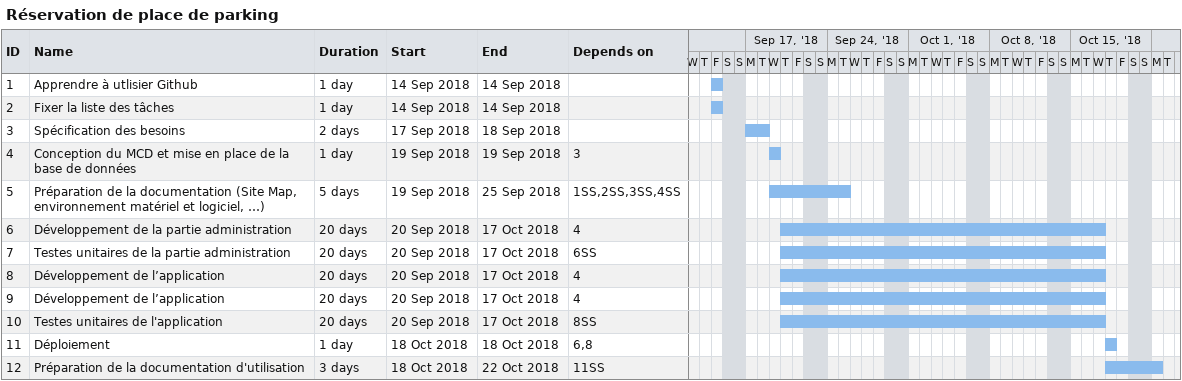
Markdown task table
Réservation de place de parking

| ID | Task | Duration | Start | Finish | Predecessors |
|---|---|---|---|---|---|
| 1 | Apprendre à utlisier Github | 1d | 2018-09-14 | 2018-09-14 |  |
| 2 | Fixer la liste des tâches | 1d | 2018-09-14 | 2018-09-14 |  |
| 3 | Spécification des besoins | 2d | 2018-09-17 | 2018-09-18 |  |
| 4 | Conception du MCD et mise en place de la base de données | 1d | 2018-09-19 | 2018-09-19 | 3 |
| 5 | Préparation de la documentation (Site Map, environnement matériel et logiciel, …) | 5d | 2018-09-19 | 2018-09-25 | 1SS, 2SS, 3SS, 4SS |
| 6 | Développement de la partie administration | 20d | 2018-09-20 | 2018-10-17 | 4 |
| 7 | Testes unitaires de la partie administration | 20d | 2018-09-20 | 2018-10-17 | 6SS |
| 8 | Développement de l’application | 20d | 2018-09-20 | 2018-10-17 | 4 |
| 9 | Développement de l’application | 20d | 2018-09-20 | 2018-10-17 | 4 |
| 10 | Testes unitaires de l'application | 20d | 2018-09-20 | 2018-10-17 | 8SS |
| 11 | Déploiement | 1d | 2018-10-18 | 2018-10-18 | 6, 8 |
| 12 | Préparation de la documentation d'utilisation | 3d | 2018-10-18 | 2018-10-22 | 11SS |
